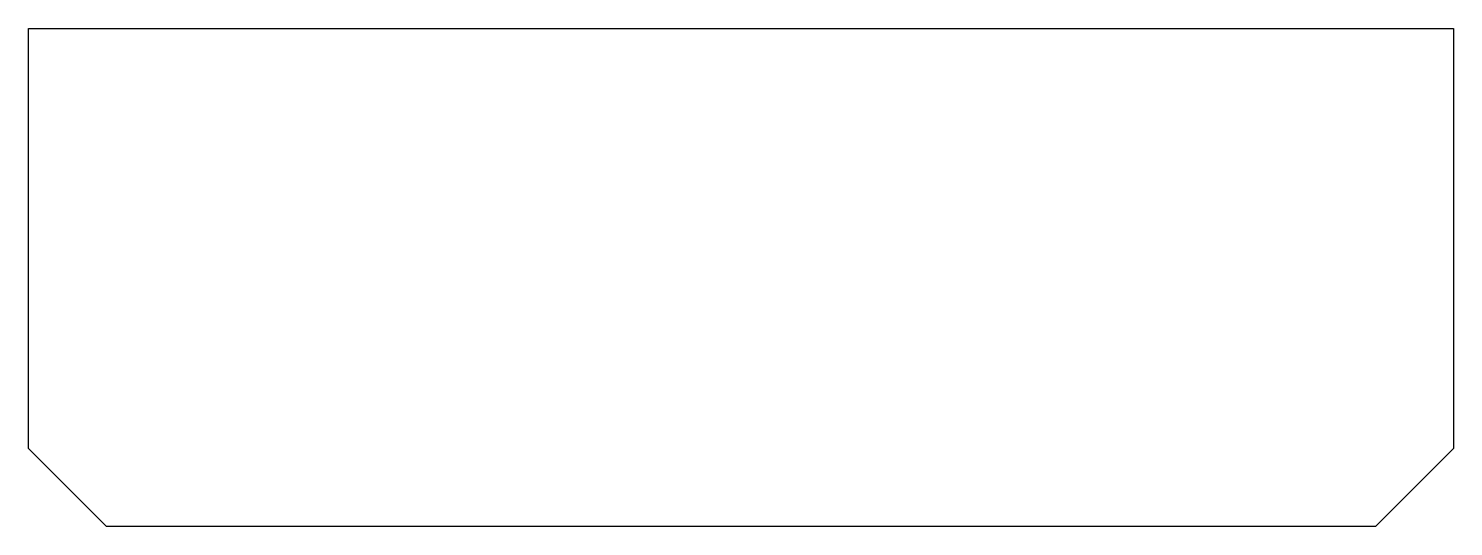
# Model space of a CAD drawing. Header units: millimetres. Extents: x 0 to 548, y -96 to 96.
import ezdxf

# ---------------------------------------------------------------- set-up
doc = ezdxf.new("R2010")
doc.units = ezdxf.units.MM
doc.header["$LTSCALE"] = 10
doc.layers.add('MEMBERS', color=5, linetype='Continuous')

msp = doc.modelspace()

# ---------------------------------------------------------------- linework, layer by layer
at = {"layer": 'MEMBERS', "color": 3, "linetype": 'Continuous'}
for p, q in [((0, -65.75), (0, 95.75)), ((0, 95.75), (548, 95.75)), ((548, 95.75), (548, -65.75)), ((30, -95.75), (0, -65.75)), ((548, -65.75), (518, -95.75)), ((518, -95.75), (30, -95.75))]:
    msp.add_line(p, q, dxfattribs=at)

doc.saveas('drawing.dxf')
